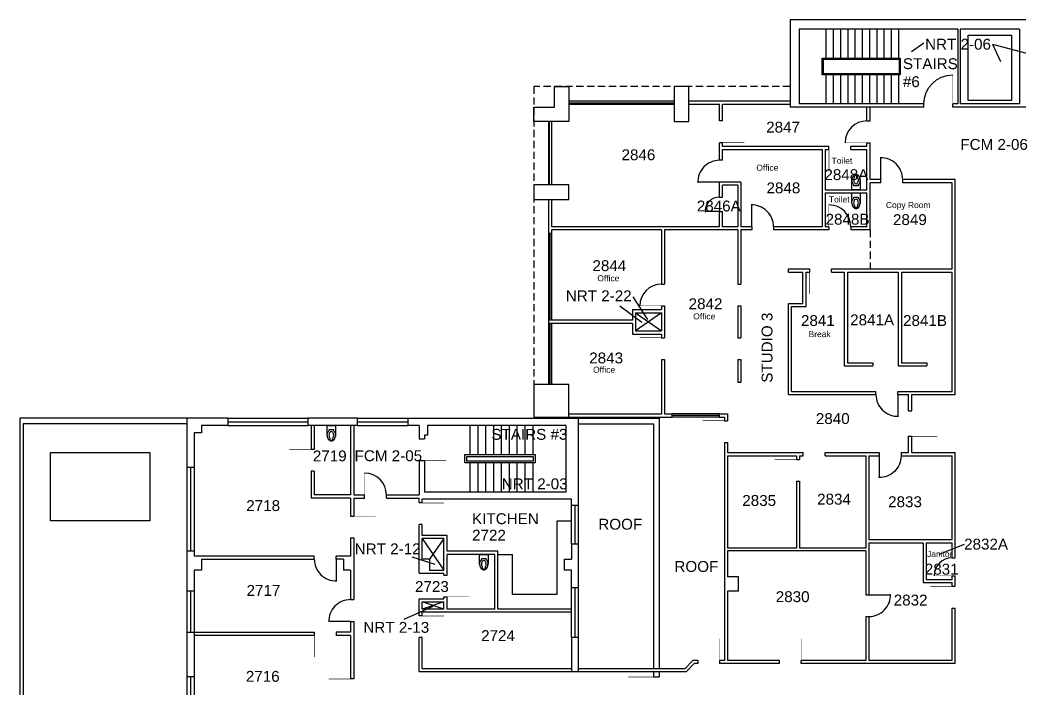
# Model space of a CAD drawing. Extents: x 1022 to 4599, y 252 to 3211.
# Drawn here: x 1415 to 3069, y 2106 to 3211 of the extents above; entities that cross this region are included whole.
import ezdxf
from ezdxf.enums import TextEntityAlignment as Align

# ---------------------------------------------------------------- set-up
doc = ezdxf.new("R2010")
doc.units = 0
doc.header["$LTSCALE"] = 96
doc.header["$MEASUREMENT"] = 0
doc.linetypes.add('HIDDEN2', pattern=[0.1875, 0.125, -0.0625])
doc.layers.get('0').update_dxf_attribs({"linetype": 'CONTINUOUS'})
for name, color, linetype in [('A-ANNO-RNUM', 4, 'CONTINUOUS'), ('A-ANNO-TEXT', 4, 'CONTINUOUS'), ('A-ANNO-TEXT-CTC', 181, 'CONTINUOUS'), ('A-DOOR', 2, 'CONTINUOUS'), ('A-FLOR-CASE', 3, 'CONTINUOUS'), ('A-FLOR-SHFT', 1, 'CONTINUOUS'), ('A-FLOR-STRS', 2, 'CONTINUOUS'), ('A-GLAZ', 2, 'CONTINUOUS'), ('A-ROOF', 1, 'CONTINUOUS'), ('A-WALL-ABOVE', 3, 'HIDDEN2'), ('A-WALL-FULL', 6, 'CONTINUOUS'), ('A-WALL-SILL', 1, 'CONTINUOUS'), ('DEF', 31, 'CONTINUOUS'), ('P-FIXT', 3, 'CONTINUOUS')]:
    doc.layers.add(name, color=color, linetype=linetype)
doc.styles.add('ARIAL', font='arial.ttf')

# ---------------------------------------------------------------- blocks, each defined once
blk = doc.blocks.new('DR')
at = {"layer": 'A-DOOR'}
blk.add_lwpolyline([(0, 0, 0.0278, 0.0278, 0), (0, 1, 0, 0, 0.414214), (-1, 0, 0, 0, 0.414214)], format="xyseb", dxfattribs=at)
blk = doc.blocks.new('DL')
at = {"layer": 'A-DOOR', "const_width": 0.0156}
blk.add_lwpolyline([(-1, 0), (0, 0)], dxfattribs=at)
at = {"layer": 'A-DOOR'}
blk.add_arc((0, 0), 1, 90, 180, dxfattribs=at)
blk = doc.blocks.new('P2477016')
for p, q in [((-3.603083, -23.831759), (-3.603083, -23.831759)), ((-2.504894, -21.068753), (-2.504894, -21.068753))]:
    blk.add_line(p, q)
for points in [[(-6.93083, -16.399601, -0.022673), (-7, -14.875), (-7, 0), (-3.020761, 0), (0, 0), (3.020761, 0), (7, 0), (7, -14.875)], [(-6.937926, -16.211212, -0.074934), (-6.387938, -12.562014, -0.085426), (-4.920528, -9.670474, -0.066386), (-3.550098, -8.264603), (-3.550098, -6.711212), (3.449902, -6.711212), (3.449902, -8.264603, -0.066386), (4.820333, -9.670474, -0.085426), (6.287743, -12.562014, -0.111314), (6.709134, -17.991061)], [(3.991504, -23.722377, -0.562484), (3.158962, -23.529526), (2.424162, -21.300368, -0.238976), (2.492058, -20.853364, 0.08035), (3.421006, -18.976205, 0.074934), (3.837731, -16.211212, 0.074934), (3.421006, -13.446218, 0.085426), (2.414145, -11.462194, 0.066386), (1.597345, -10.624271, 0.330534), (-1.69754, -10.624271, 0.066386), (-2.51434, -11.462194, 0.085426), (-3.521201, -13.446218, 0.074934), (-3.937926, -16.211212, 0.074934), (-3.521201, -18.976205, 0.08035), (-2.592253, -20.853364, -0.238976), (-2.524357, -21.300368), (-3.250575, -23.503493, -0.549653), (-4.069149, -23.710095)], [(0, -25.75, 0.143932), (2.498761, -25.015482, 0.107177), (4.949747, -22.564786, 0.077997), (6.431696, -19.212481, 0.065232), (7, -14.875)], [(-4.023967, -23.748064, 0.06085), (-2.498761, -25.015482, 0.143932), (0, -25.75)], [(-2.976493, -22.67201, 0.063273), (-1.687041, -23.754089, 0.143932), (0, -24.25)], [(0, -24.25, 0.143932), (1.687041, -23.754089, 0.059203), (2.902316, -22.750942)]]:
    blk.add_lwpolyline(points, format="xyb")
for centre, radius, start, end in [((5.443363, -16.211212), 12.38129, 180, 197.141641), ((2.746106, -17.043143), 9.558648, 197.141641, 216.672481), ((1.035634, -18.316811), 7.426057, 216.672481, 226.574161)]:
    blk.add_arc(centre, radius, start, end)
blk = doc.blocks.new('WC')
at = {"layer": 'P-FIXT', "rotation": 90}
blk.add_blockref('P2477016', (0, 0), dxfattribs=at)
blk = doc.blocks.new('90S1')
blk.add_line((-0.5, 0), (-0.5, 1))
blk.add_arc((-0.5, 0), 1, 0, 91.707)

msp = doc.modelspace()

# ---------------------------------------------------------------- linework, layer by layer
at = {"layer": 'A-ANNO-TEXT-CTC'}
for p, q in [((2909.8, 3172.6), (2889.5, 3158.4)), ((3023.3, 3170.8), (3036.9, 3142.4)), ((3023.3, 3170.8), (3096.1, 3151.6)), ((2453.2, 2715.7), (2429.2, 2752.8)), ((2407, 2737.9), (2443.3, 2711.2)), ((2976.8, 2343.1), (2934.5, 2326.7)), ((2062.9, 2323), (2100.9, 2310.5)), ((2050.4, 2219.6), (2098.6, 2241))]:
    msp.add_line(p, q, dxfattribs=at)
at = {"layer": 'A-ANNO-TEXT-CTC', "linetype": 'HIDDEN2'}
msp.add_line((2821, 2863.8), (2821, 2799), dxfattribs=at)
at = {"layer": 'A-FLOR-CASE'}
for p, q in [((2303, 2382), (2303, 2260.2)), ((2327, 2382), (2303, 2382)), ((2205.5, 2326.8), (2229.5, 2326.8)), ((2229.5, 2260.2), (2229.5, 2326.8)), ((2303, 2260.2), (2229.5, 2260.2))]:
    msp.add_line(p, q, dxfattribs=at)
at = {"layer": 'A-FLOR-SHFT'}
for p, q in [((2433.2, 2726.5), (2476, 2696.5)), ((2476, 2726.5), (2433.2, 2696.5))]:
    msp.add_line(p, q, dxfattribs=at)
msp.add_lwpolyline([(2983, 3186), (3055, 3186), (3055, 3078), (2983, 3078)], close=True, dxfattribs=at)
for points in [[(2080.2, 2352.8), (2116.2, 2300.8)], [(2116.2, 2352.8), (2092.2, 2318.8)], [(2116.2, 2248.2), (2080.2, 2236.2)], [(2116.2, 2236.2), (2080.2, 2248.2)]]:
    msp.add_lwpolyline(points, dxfattribs=at)
at = {"layer": 'A-FLOR-STRS'}
for p, q in [((2748, 3196), (2748, 3148)), ((2760, 3196), (2760, 3148)), ((2772, 3196), (2772, 3148)), ((2784, 3196), (2784, 3148)), ((2796, 3196), (2796, 3148)), ((2808, 3196), (2808, 3148)), ((2820, 3196), (2820, 3148)), ((2832, 3196), (2832, 3148)), ((2844, 3196), (2844, 3148)), ((2856, 3196), (2856, 3148)), ((2868, 3196), (2868, 3148)), ((2748, 3120.2), (2748, 3072.2)), ((2760, 3120.2), (2760, 3072.2)), ((2772, 3120.2), (2772, 3072.2)), ((2784, 3120.2), (2784, 3072.2)), ((2796, 3120.2), (2796, 3072.2)), ((2808, 3120.2), (2808, 3072.2)), ((2820, 3120.2), (2820, 3072.2)), ((2832, 3120.2), (2832, 3072.2)), ((2844, 3120.2), (2844, 3072.2)), ((2856, 3120.2), (2856, 3072.2)), ((2868, 3120.2), (2868, 3072.2)), ((2159, 2540), (2159, 2492)), ((2172, 2540), (2172, 2492)), ((2185, 2540), (2185, 2492)), ((2198, 2540), (2198, 2492)), ((2211, 2540), (2211, 2492)), ((2224, 2540), (2224, 2492)), ((2237, 2540), (2237, 2492)), ((2250, 2540), (2250, 2492)), ((2263, 2540), (2263, 2492)), ((2159, 2478), (2159, 2430)), ((2172, 2478), (2172, 2430)), ((2185, 2478), (2185, 2430)), ((2198, 2478), (2198, 2430)), ((2211, 2478), (2211, 2430)), ((2224, 2478), (2224, 2430)), ((2237, 2478), (2237, 2430)), ((2250, 2478), (2250, 2430)), ((2263, 2478), (2263, 2430))]:
    msp.add_line(p, q, dxfattribs=at)
for points in [[(2742, 3148), (2871, 3148), (2871, 3120), (2742, 3120)], [(2744, 3146), (2869, 3146), (2869, 3122), (2744, 3122)], [(2151, 2492), (2267, 2492), (2267, 2478), (2151, 2478)], [(2154, 2489), (2264, 2489), (2264, 2481), (2154, 2481)]]:
    msp.add_lwpolyline(points, close=True, dxfattribs=at)
at = {"layer": 'A-GLAZ'}
for p, q in [((2323, 3074), (2497, 3074)), ((2291, 2938), (2291, 3043)), ((2291.6, 2857.8), (2291.6, 2714.1)), ((2291.6, 2708.9), (2291.6, 2608)), ((2571.2, 2556.6), (2493.2, 2556.6)), ((1759, 2546), (1891, 2546)), ((1973, 2546), (2057, 2546)), ((1697, 2470.8), (1697, 2332)), ((2333, 2344), (2333, 2408)), ((1697, 2266), (1697, 2198)), ((2333, 2190), (2333, 2272)), ((1697, 2124), (1697, 2054))]:
    msp.add_line(p, q, dxfattribs=at)
at = {"layer": 'A-ROOF'}
for p, q in [((1691, 2552), (1415, 2552)), ((1415, 2552), (1415, 1446)), ((1691, 2543), (1420.2, 2543)), ((1420.2, 2543), (1420.2, 1446))]:
    msp.add_line(p, q, dxfattribs=at)
msp.add_lwpolyline([(1465.7, 2495.6), (1629.7, 2495.6), (1629.7, 2382.1), (1465.7, 2382.1)], close=True, dxfattribs=at)
at = {"layer": 'A-WALL-ABOVE'}
for p, q in [((2689, 3101), (2265, 3101)), ((2265, 3101), (2265, 2608))]:
    msp.add_line(p, q, dxfattribs=at)
at = {"layer": 'A-WALL-FULL'}
for p, q in [((3187, 3211), (2689, 3211)), ((2689, 3211), (2689, 3067)), ((2704, 3196), (2704, 3072.2)), ((2966, 3196), (2704, 3196)), ((2966, 3196), (2966, 3072.2)), ((3068, 3196), (2970, 3196)), ((2970, 3196), (2970, 3072.2)), ((3068, 3196), (3068, 3072.2)), ((2497, 3101), (2497, 3043)), ((2521, 3101), (2497, 3101)), ((2521, 3043), (2521, 3101)), ((2521, 3077), (2689, 3077)), ((2521, 3071.8), (2572, 3071.8)), ((2572, 3044), (2572, 3071.8)), ((2577.2, 3071.8), (2689, 3071.8)), ((2577.2, 3044), (2577.2, 3071.8)), ((2910, 3067), (2689, 3067)), ((2910, 3072.2), (2704, 3072.2)), ((2815.8, 3044), (2815.8, 3067)), ((2821, 3044), (2821, 3067)), ((2910, 3067), (2910, 3072.2)), ((2966, 3072.2), (2958, 3072.2)), ((2958, 3067), (2958, 3072.2)), ((3084, 3067), (2958, 3067)), ((3068, 3072.2), (2970, 3072.2)), ((2577.2, 3044), (2572, 3044)), ((2815.8, 3044), (2821, 3044)), ((2497, 3043), (2521, 3043)), ((2577.2, 3008), (2572, 3008)), ((2572, 2978.8), (2572, 3008)), ((2577.2, 3002), (2577.2, 3008)), ((2577.2, 3002), (2753, 3002)), ((2577.2, 2996.8), (2741.8, 2996.8)), ((2577.2, 2978.8), (2577.2, 2996.8)), ((2741.8, 2996.8), (2741.8, 2869)), ((2747, 2996.8), (2747, 2930)), ((2747, 2996.8), (2753, 2996.8)), ((2753, 2996.8), (2753, 3002)), ((2789, 3002), (2815.8, 3002)), ((2789, 2996.8), (2789, 3002)), ((2789, 2996.8), (2815.8, 2996.8)), ((2815.8, 3002), (2815.8, 3008)), ((2815.8, 3008), (2821, 3008)), ((2815.8, 2930), (2815.8, 2996.8)), ((2821, 2947), (2821, 3008)), ((2577.2, 2978.8), (2572, 2978.8)), ((2839, 2947), (2821, 2947)), ((2839, 2941.8), (2839, 2947)), ((2962, 2947), (2875, 2947)), ((2875, 2941.8), (2875, 2947)), ((2962, 2591.2), (2962, 2947)), ((2323, 2938), (2265, 2938)), ((2265, 2938), (2265, 2914)), ((2323, 2914), (2323, 2938)), ((2607.3, 2942.8), (2572, 2942.8)), ((2572, 2917.9), (2572, 2942.8)), ((2602.1, 2937.5), (2577.2, 2937.5)), ((2577.2, 2917.9), (2577.2, 2937.5)), ((2602.1, 2937.5), (2602.1, 2869)), ((2607.3, 2942.8), (2607.3, 2869)), ((2747, 2930), (2815.8, 2930)), ((2821, 2863.8), (2821, 2941.8)), ((2839, 2941.8), (2821, 2941.8)), ((2956.8, 2941.8), (2875, 2941.8)), ((2956.8, 2799), (2956.8, 2941.8)), ((2265, 2914), (2323, 2914)), ((2289, 2914), (2289, 2857.8)), ((2294.2, 2914), (2294.2, 2869)), ((2572, 2917.9), (2577.2, 2917.9)), ((2747, 2924.8), (2747, 2869)), ((2747, 2924.8), (2815.8, 2924.8)), ((2815.8, 2869), (2815.8, 2924.8)), ((2572, 2869), (2572, 2893.9)), ((2572, 2893.9), (2577.2, 2893.9)), ((2577.2, 2869), (2577.2, 2893.9)), ((2572, 2869), (2294.2, 2869)), ((2476, 2863.8), (2294.2, 2863.8)), ((2294.2, 2863.8), (2294.2, 2857.8)), ((2476, 2863.8), (2476, 2773.8)), ((2481.2, 2863.8), (2481.2, 2773.8)), ((2602.1, 2863.8), (2481.2, 2863.8)), ((2602.1, 2869), (2577.2, 2869)), ((2602.1, 2863.8), (2602.1, 2773.8)), ((2625.3, 2869), (2607.3, 2869)), ((2607.3, 2863.8), (2607.3, 2773.8)), ((2625.3, 2863.8), (2607.3, 2863.8)), ((2625.3, 2869), (2625.3, 2863.8)), ((2741.8, 2869), (2661.3, 2869)), ((2661.3, 2869), (2661.3, 2863.8)), ((2753, 2863.8), (2661.3, 2863.8)), ((2753, 2869), (2747, 2869)), ((2753, 2869), (2753, 2863.8)), ((2815.8, 2869), (2789, 2869)), ((2789, 2869), (2789, 2863.8)), ((2821, 2863.8), (2789, 2863.8)), ((2294.2, 2857.8), (2289, 2857.8)), ((2686, 2799), (2721.2, 2799)), ((2686, 2793.8), (2686, 2799)), ((2721.2, 2793.8), (2721.2, 2799)), ((2757.2, 2793.8), (2757.2, 2799)), ((2757.2, 2799), (2956.8, 2799)), ((2686, 2793.8), (2710, 2793.8)), ((2710, 2742), (2710, 2793.8)), ((2715.2, 2793.8), (2721.2, 2793.8)), ((2715.2, 2736.8), (2715.2, 2793.8)), ((2757.2, 2793.8), (2778.2, 2793.8)), ((2778.2, 2793.8), (2778.2, 2638.5)), ((2783.5, 2793.8), (2783.5, 2643.8)), ((2783.5, 2793.8), (2867.5, 2793.8)), ((2867.5, 2793.8), (2867.5, 2638.5)), ((2872.8, 2793.8), (2956.8, 2793.8)), ((2872.8, 2793.8), (2872.8, 2643.8)), ((2956.8, 2596.5), (2956.8, 2793.8)), ((2476, 2773.8), (2481.2, 2773.8)), ((2602.1, 2773.8), (2607.3, 2773.8)), ((2428, 2731.8), (2428, 2714.1)), ((2428, 2731.8), (2476, 2731.8)), ((2476, 2737.8), (2476, 2731.8)), ((2476, 2737.8), (2481.2, 2737.8)), ((2481.2, 2737.8), (2481.2, 2685.2)), ((2602.1, 2737.8), (2602.1, 2685.2)), ((2602.1, 2737.8), (2607.3, 2737.8)), ((2607.3, 2737.8), (2607.3, 2685.2)), ((2686, 2591.2), (2686, 2742)), ((2686, 2742), (2710, 2742)), ((2691.2, 2596.5), (2691.2, 2736.8)), ((2691.2, 2736.8), (2715.2, 2736.8)), ((2428, 2714.1), (2289, 2714.1)), ((2289, 2714.1), (2289, 2708.9)), ((2433.2, 2726.5), (2433.2, 2696.5)), ((2433.2, 2726.5), (2476, 2726.5)), ((2476, 2726.5), (2476, 2696.5)), ((2428, 2708.9), (2289, 2708.9)), ((2428, 2708.9), (2428, 2691.2)), ((2433.2, 2696.5), (2476, 2696.5)), ((2428, 2691.2), (2476, 2691.2)), ((2476, 2691.2), (2476, 2685.2)), ((2476, 2685.2), (2481.2, 2685.2)), ((2602.1, 2685.2), (2607.3, 2685.2)), ((2476, 2649.2), (2481.2, 2649.2)), ((2476, 2649.2), (2476, 2559.2)), ((2481.2, 2649.2), (2481.2, 2559.2)), ((2602.1, 2649.2), (2607.3, 2649.2)), ((2602.1, 2649.2), (2602.1, 2611)), ((2607.3, 2649.2), (2607.3, 2611)), ((2778.2, 2638.5), (2825.5, 2638.5)), ((2783.5, 2643.8), (2825.5, 2643.8)), ((2825.5, 2643.8), (2825.5, 2638.5)), ((2867.5, 2638.5), (2914.8, 2638.5)), ((2872.8, 2643.8), (2914.8, 2643.8)), ((2914.8, 2643.8), (2914.8, 2638.5)), ((2265, 2608), (2265, 2554)), ((2323, 2608), (2265, 2608)), ((2323, 2554), (2323, 2608)), ((2607.3, 2611), (2602.1, 2611)), ((2686, 2591.2), (2830.8, 2591.2)), ((2691.2, 2596.5), (2830.8, 2596.5)), ((2830.8, 2591.2), (2830.8, 2596.5)), ((2866.8, 2596.5), (2956.8, 2596.5)), ((2866.8, 2591.2), (2866.8, 2596.5)), ((2866.8, 2591.2), (2884.8, 2591.2)), ((2884.8, 2564.2), (2884.8, 2591.2)), ((2890, 2564.2), (2890, 2591.2)), ((2890, 2591.2), (2962, 2591.2)), ((2884.8, 2564.2), (2890, 2564.2)), ((1759, 2552), (1691, 2552)), ((1691, 2552), (1691, 2470.8)), ((1759, 2552), (1759, 2540)), ((1891, 2552), (1891, 2540)), ((1973, 2552), (1891, 2552)), ((1973, 2540), (1973, 2552)), ((2057, 2540), (2057, 2552)), ((2057, 2552), (2472, 2552)), ((2265, 2554), (2493.2, 2554)), ((2323, 2559.2), (2476, 2559.2)), ((2339, 2408), (2339, 2552)), ((2472, 2552), (2472, 2138.2)), ((2481.2, 2559.2), (2493.2, 2559.2)), ((2493.2, 2559.2), (2493.2, 2554)), ((2571.2, 2559.2), (2571.2, 2554)), ((2571.2, 2559.2), (2585.2, 2559.2)), ((2571.2, 2554), (2580, 2554)), ((2580, 2554), (2580, 2548)), ((2580, 2548), (2585.2, 2548)), ((2585.2, 2559.2), (2585.2, 2548)), ((1759, 2540), (1715, 2540)), ((1715, 2540), (1715, 2528)), ((1973, 2540), (1891, 2540)), ((1896.5, 2540), (1896.5, 2500.6)), ((1901.8, 2540), (1901.8, 2500.6)), ((1961.8, 2540), (1961.8, 2425.2)), ((1967, 2540), (1967, 2425.2)), ((2075, 2540), (2057, 2540)), ((2075, 2540), (2075, 2518)), ((2089, 2540), (2089, 2524)), ((2318, 2540), (2089, 2540)), ((2318, 2540), (2318, 2430)), ((2339, 2543), (2463, 2543)), ((2463, 2543), (2463, 2138.2)), ((1703, 2528), (1703, 2470.8)), ((1715, 2528), (1703, 2528)), ((2075, 2518), (2084, 2518)), ((2089, 2524), (2084, 2524)), ((2084, 2524), (2084, 2518)), ((2884.8, 2495.2), (2884.8, 2522.2)), ((2884.8, 2522.2), (2890, 2522.2)), ((2890, 2495.2), (2890, 2522.2)), ((1901.8, 2500.6), (1896.5, 2500.6)), ((2580, 2512), (2580, 2151.2)), ((2580, 2512), (2585.2, 2512)), ((2585.2, 2512), (2585.2, 2495.2)), ((2075, 2482), (2084, 2482)), ((2075, 2482), (2075, 2425.2)), ((2084, 2482), (2084, 2430)), ((2585.2, 2495.2), (2710.5, 2495.2)), ((2585.2, 2490), (2585.2, 2337)), ((2585.2, 2490), (2699.2, 2490)), ((2699.2, 2490), (2699.2, 2484)), ((2699.2, 2484), (2704.5, 2484)), ((2704.5, 2490), (2704.5, 2484)), ((2704.5, 2490), (2710.5, 2490)), ((2710.5, 2490), (2710.5, 2495.2)), ((2746.5, 2495.2), (2836.3, 2495.2)), ((2746.5, 2490), (2746.5, 2495.2)), ((2746.5, 2490), (2813.8, 2490)), ((2813.8, 2490), (2813.8, 2337)), ((2819, 2490), (2819, 2351.2)), ((2819, 2490), (2836.3, 2490)), ((2836.3, 2495.2), (2836.3, 2490)), ((2872.3, 2495.2), (2884.8, 2495.2)), ((2872.3, 2495.2), (2872.3, 2490)), ((2872.3, 2490), (2956.8, 2490)), ((2890, 2495.2), (2962, 2495.2)), ((2956.8, 2351.2), (2956.8, 2490)), ((2962, 2321.2), (2962, 2495.2)), ((1703, 2470.8), (1691, 2470.8)), ((1901.8, 2464.6), (1896.5, 2464.6)), ((1896.5, 2464.6), (1896.5, 2420)), ((1901.8, 2464.6), (1901.8, 2425.2)), ((2699.2, 2448), (2699.2, 2337)), ((2699.2, 2448), (2704.5, 2448)), ((2704.5, 2448), (2704.5, 2337)), ((1961.8, 2420), (1896.5, 2420)), ((1961.8, 2425.2), (1901.8, 2425.2)), ((1961.8, 2420), (1961.8, 2390)), ((1967, 2425.2), (1985, 2425.2)), ((1967, 2420), (1985, 2420)), ((1967, 2420), (1967, 2390)), ((1985, 2420), (1985, 2425.2)), ((2021, 2425.2), (2075, 2425.2)), ((2021, 2420), (2021, 2425.2)), ((2021, 2420), (2075, 2420)), ((2075, 2412), (2075, 2420)), ((2327, 2418), (2080.2, 2418)), ((2080.2, 2412), (2080.2, 2418)), ((2318, 2430), (2084, 2430)), ((2327, 2408), (2327, 2418)), ((2080.2, 2412), (2075, 2412)), ((2327, 2408), (2339, 2408)), ((1961.8, 2390), (1967, 2390)), ((2080.2, 2376), (2075, 2376)), ((2075, 2295.5), (2075, 2376)), ((2080.2, 2358), (2080.2, 2376)), ((1961.8, 2354), (1961.8, 2324)), ((1961.8, 2354), (1967, 2354)), ((1967, 2354), (1967, 2252)), ((2121.5, 2358), (2080.2, 2358)), ((2080.2, 2318.8), (2080.2, 2352.8)), ((2116.2, 2352.8), (2080.2, 2352.8)), ((2116.2, 2300.8), (2116.2, 2352.8)), ((2121.5, 2332), (2121.5, 2358)), ((2819, 2351.2), (2956.8, 2351.2)), ((2327, 2344), (2339, 2344)), ((2327, 2344), (2327, 2318.8)), ((2339, 2272), (2339, 2344)), ((2699.2, 2337), (2585.2, 2337)), ((2585.2, 2332.5), (2585.2, 2289.8)), ((2813.8, 2332.5), (2585.2, 2332.5)), ((2813.8, 2337), (2704.5, 2337)), ((2813.8, 2332.5), (2813.8, 2259.9)), ((2819, 2346), (2819, 2259.9)), ((2819, 2346), (2908.8, 2346)), ((2908.8, 2346), (2908.8, 2280)), ((2914, 2346), (2914, 2285.2)), ((2914, 2346), (2956.8, 2346)), ((2956.8, 2321.2), (2956.8, 2346)), ((1703, 2332), (1691, 2332)), ((1691, 2332), (1691, 2266)), ((1703, 2332), (1703, 2324)), ((1901.8, 2324), (1703, 2324)), ((1715, 2318.8), (1715, 2300.8)), ((1715, 2318.8), (1901.8, 2318.8)), ((1901.8, 2318.8), (1901.8, 2324)), ((1961.8, 2324), (1937.8, 2324)), ((1937.8, 2318.8), (1937.8, 2324)), ((1949.8, 2318.8), (1937.8, 2318.8)), ((1949.8, 2318.8), (1949.8, 2300.8)), ((2092.2, 2318.8), (2080.2, 2318.8)), ((2092.2, 2318.8), (2092.2, 2300.8)), ((2205.5, 2332), (2121.5, 2332)), ((2121.5, 2292.5), (2121.5, 2326.8)), ((2200.2, 2326.8), (2121.5, 2326.8)), ((2200.2, 2236.2), (2200.2, 2326.8)), ((2205.5, 2236.2), (2205.5, 2332)), ((2315, 2318.8), (2327, 2318.8)), ((2315, 2318.8), (2315, 2300.8)), ((2956.8, 2321.2), (2962, 2321.2)), ((1703, 2300.8), (1703, 2266)), ((1715, 2300.8), (1703, 2300.8)), ((1961.8, 2300.8), (1949.8, 2300.8)), ((1961.8, 2300.8), (1961.8, 2252)), ((2092.2, 2300.8), (2116.2, 2300.8)), ((2327, 2300.8), (2315, 2300.8)), ((2327, 2231), (2327, 2300.8)), ((2075, 2295.5), (2116.2, 2295.5)), ((2116.2, 2292.5), (2116.2, 2295.5)), ((2116.2, 2292.5), (2121.5, 2292.5)), ((2603.2, 2289.8), (2585.2, 2289.8)), ((2603.2, 2265.8), (2603.2, 2289.8)), ((2914, 2285.2), (2956.8, 2285.2)), ((2956.8, 2285.2), (2956.8, 2291.2)), ((2956.8, 2291.2), (2962, 2291.2)), ((2962, 2274), (2962, 2291.2)), ((1703, 2266), (1691, 2266)), ((2327, 2272), (2339, 2272)), ((2908.8, 2280), (2956.8, 2280)), ((2956.8, 2274), (2956.8, 2280)), ((2956.8, 2274), (2962, 2274)), ((1961.8, 2252), (1967, 2252)), ((2075, 2225), (2075, 2253.5)), ((2075, 2253.5), (2116.2, 2253.5)), ((2116.2, 2253.5), (2116.2, 2256.5)), ((2116.2, 2256.5), (2121.5, 2256.5)), ((2121.5, 2236.2), (2121.5, 2256.5)), ((2603.2, 2265.8), (2585.2, 2265.8)), ((2585.2, 2265.8), (2585.2, 2151.2)), ((2813.8, 2259.9), (2819, 2259.9)), ((2080.2, 2248.2), (2116.2, 2248.2)), ((2080.2, 2236.2), (2080.2, 2248.2)), ((2116.2, 2236.2), (2080.2, 2236.2)), ((2116.2, 2236.2), (2116.2, 2248.2)), ((2200.2, 2236.2), (2121.5, 2236.2)), ((2327, 2236.2), (2205.5, 2236.2)), ((2956.8, 2151.2), (2956.8, 2238)), ((2956.8, 2238), (2962, 2238)), ((2962, 2146), (2962, 2238)), ((2080.2, 2225), (2075, 2225)), ((2327, 2231), (2080.2, 2231)), ((2080.2, 2225), (2080.2, 2231)), ((2813.8, 2223.9), (2813.8, 2151.2)), ((2813.8, 2223.9), (2819, 2223.9)), ((2819, 2223.9), (2819, 2151.2)), ((1961.8, 2216), (1961.8, 2198)), ((1961.8, 2216), (1967, 2216)), ((1967, 2216), (1967, 2120.8)), ((1691, 2198), (1901.8, 2198)), ((1691, 2198), (1691, 2124)), ((1703, 2198), (1703, 2124)), ((1901.8, 2192.8), (1703, 2192.8)), ((1901.8, 2198), (1901.8, 2192.8)), ((1961.8, 2198), (1937.8, 2198)), ((1937.8, 2198), (1937.8, 2192.8)), ((1961.8, 2192.8), (1937.8, 2192.8)), ((1961.8, 2192.8), (1961.8, 2120.8)), ((2075, 2133), (2075, 2189)), ((2080.2, 2189), (2075, 2189)), ((2080.2, 2138.2), (2080.2, 2189)), ((2327, 2190), (2339, 2190)), ((2327, 2190), (2327, 2133)), ((2339, 2133), (2339, 2190)), ((2528, 2151.2), (2515, 2138.2)), ((2536, 2151.2), (2528, 2151.2)), ((2536, 2151.2), (2536, 2146)), ((2580, 2151.2), (2572, 2151.2)), ((2572, 2151.2), (2572, 2146)), ((2671.1, 2151.2), (2585.2, 2151.2)), ((2671.1, 2146), (2671.1, 2151.2)), ((2813.8, 2151.2), (2707.1, 2151.2)), ((2707.1, 2146), (2707.1, 2151.2)), ((2956.8, 2151.2), (2819, 2151.2)), ((2080.2, 2138.2), (2327, 2138.2)), ((2339, 2138.2), (2515, 2138.2)), ((2530.2, 2146), (2517.2, 2133)), ((2536, 2146), (2530.2, 2146)), ((2671.1, 2146), (2572, 2146)), ((2962, 2146), (2707.1, 2146)), ((1703, 2124), (1691, 2124)), ((1967, 2120.8), (1961.8, 2120.8)), ((2075, 2133), (2517.2, 2133)), ((2463, 2133), (2463, 2124)), ((2463, 2124), (2472, 2124)), ((2472, 2133), (2472, 2124))]:
    msp.add_line(p, q, dxfattribs=at)
msp.add_lwpolyline([(2323, 3101), (2323, 3043), (2265, 3043), (2265, 3067), (2299, 3067), (2299, 3101)], close=True, dxfattribs=at)
at = {"layer": 'A-WALL-SILL'}
for p, q in [((2323, 3077), (2497, 3077)), ((2323, 3071.8), (2497, 3071.8)), ((2289, 3043), (2289, 2938)), ((2294.2, 3043), (2294.2, 2938)), ((2289, 2857.8), (2289, 2714.1)), ((2294.2, 2857.8), (2294.2, 2714.1)), ((2289, 2708.9), (2289, 2608)), ((2294.2, 2708.9), (2294.2, 2608)), ((1759, 2552), (1891, 2552)), ((1973, 2552), (2057, 2552)), ((2571.2, 2559.2), (2493.2, 2559.2)), ((2571.2, 2554), (2493.2, 2554)), ((1759, 2540), (1891, 2540)), ((1973, 2540), (2057, 2540)), ((1691, 2470.8), (1691, 2332)), ((1703, 2470.8), (1703, 2332)), ((2327, 2344), (2327, 2408)), ((2339, 2344), (2339, 2408)), ((1691, 2266), (1691, 2198)), ((1703, 2266), (1703, 2198)), ((2327, 2190), (2327, 2272)), ((2339, 2190), (2339, 2272)), ((1691, 2124), (1691, 2054)), ((1703, 2124), (1703, 2054))]:
    msp.add_line(p, q, dxfattribs=at)

# ---------------------------------------------------------------- block references
at = {"layer": 'A-DOOR'}
for name, p, xscale, yscale, zscale, rotation in [('DL', (2958, 3072.2), -48, 48, 48, 90), ('DR', (2577.2, 3008), 36, 36, 36, 270), ('DR', (2753, 2996.8), 36, 36, 36, 180), ('90S1', (2572, 2960.8), 36, 36, 36, 90), ('90S1', (2572, 2905.9), 24, 24, 24, 90), ('DL', (2753, 2869), 36, 36, 36, 270), ('DR', (2721.2, 2793.8), 36, 36, 36, 180), ('DR', (2476, 2685.2), 36, 36, 36, 90), ('90S1', (2848.8, 2591.2), 36, 36, 36, 180), ('DR', (2890, 2522.2), 42, 42, 42, 270), ('DR', (2580, 2548), 36, 36, 36, 90), ('DR', (2084, 2482), 36, 36, 36, 270), ('DR', (1896.5, 2500.6), 36, 36, 36, 90), ('DR', (2699.2, 2484), 36, 36, 36, 90), ('DL', (1985, 2425.2), 36, 36, 36, 270), ('DR', (2080.2, 2412), -36, 36, 36, 270), ('DR', (1967, 2390), -36, 36, 36, 270), ('90S1', (1919.8, 2318.8), 36, 36, 36, 180), ('DR', (2121.5, 2256.5), 36, 36, 36, 270), ('DR', (2956.8, 2274), 36, 36, 36, 90), ('90S1', (1961.8, 2234), 36, 36, 36, 90), ('90S1', (2819, 2241.9), 36, 36, 36, 270), ('DR', (2080.2, 2225), -36, 36, 36, 270), ('DR', (1901.8, 2192.8), 36, 36, 36, 180), ('DR', (1961.8, 2120.8), 36, 36, 36, 90), ('DR', (2463, 2124), 42, 42, 42, 90)]:
    msp.add_blockref(name, p, dxfattribs=dict(at, xscale=xscale, yscale=yscale, zscale=zscale, rotation=rotation))
for name, p, xscale, yscale, zscale in [('DL', (2815.8, 3008), 36, 36, 36), ('90S1', (2857, 2947), 36, 36, 36), ('90S1', (2643.3, 2869), 36, 36, 36), ('DL', (2476, 2737.8), 36, 36, 36), ('90S1', (2854.3, 2490), 36, -36, 36), ('DL', (2956.8, 2291.2), 30, 30, 30), ('DR', (2572, 2151.2), 36, 36, 36), ('DR', (2707.1, 2151.2), 36, 36, 36)]:
    msp.add_blockref(name, p, dxfattribs=dict(at, xscale=xscale, yscale=yscale, zscale=zscale))
at = {"layer": 'P-FIXT'}
for p, rotation in [((2797.8, 2930), 90), ((2797.8, 2924.8), 270)]:
    msp.add_blockref('WC', p, dxfattribs=dict(at, rotation=rotation))
for p in [(1930, 2540), (2182.2, 2326.8)]:
    msp.add_blockref('P2477016', p, dxfattribs=at)

# ---------------------------------------------------------------- texts
at = {"layer": 'A-ANNO-RNUM', "style": 'ARIAL'}
for s, p in [('#6', (2875.3, 3099.9)), ('2722', (2162.7, 2349.5))]:
    msp.add_text(s, height=18, dxfattribs=at).set_placement(p)
for s, p in [('2847', (2677.1, 3033.7)), ('2846', (2437.9, 2988)), ('2844', (2389.8, 2804.5)), ('2842', (2548.9, 2741.5)), ('2841', (2734.7, 2713.7)), ('2841A', (2824.4, 2714.8)), ('2841B', (2911.9, 2713.7)), ('2843', (2384.5, 2651.8)), ('2840', (2759.3, 2551.5)), ('2719', (1927.3, 2489.7)), ('2718', (1817.2, 2407.5)), ('2835', (2637.6, 2416)), ('2834', (2761.4, 2418.1)), ('2833', (2878.8, 2413.9)), ('2723', (2096.3, 2273.6)), ('2717', (1817.7, 2267.3)), ('2830', (2693, 2256.8)), ('2832', (2888.1, 2251.2)), ('2724', (2205.7, 2192.5)), ('2716', (1816.5, 2125))]:
    msp.add_text(s, height=18, dxfattribs=at).set_placement(p, align=Align.MIDDLE)
at = {"layer": 'A-ANNO-TEXT', "style": 'ARIAL'}
for s, p in [('STAIRS', (2875.3, 3129.7)), ('STAIRS #3', (2194.7, 2516.4)), ('KITCHEN', (2162.7, 2376.8)), ('ROOF ', (2371.5, 2367.7)), ('ROOF', (2497.4, 2297.8))]:
    msp.add_text(s, height=18, dxfattribs=at).set_placement(p)
msp.add_text('STUDIO 3', height=18, rotation=90, dxfattribs=at).set_placement((2659.6, 2610.8))
at = {"layer": 'A-ANNO-TEXT-CTC', "style": 'ARIAL'}
for s, p in [('NRT 2-06', (2912, 3161.9)), ('FCM 2-06', (2970.3, 2996.1)), ('2846A', (2534.4, 2894.2)), ('NRT 2-22', (2317.7, 2745.6)), ('FCM 2-05', (1968.4, 2481)), ('NRT 2-03', (2211.8, 2434.5)), ('NRT 2-12', (1968.6, 2326.9)), ('NRT 2-13', (1982.9, 2197))]:
    msp.add_text(s, height=18, dxfattribs=at).set_placement(p)
for s, p in [('2848A', (2781.8, 2955.1)), ('2848', (2677.7, 2933.2)), ('2848B', (2783.8, 2881.3)), ('2849', (2886.9, 2880.7)), ('2832A', (3012.9, 2343.8)), ('2831', (2939.5, 2302.3))]:
    msp.add_text(s, height=18, dxfattribs=at).set_placement(p, align=Align.MIDDLE)
at = {"layer": 'DEF', "style": 'ARIAL'}
for s, p in [('Toilet', (2757.4, 2973.2)), ('Office', (2632.9, 2961.6)), ('Toilet', (2753, 2909.1)), ('Copy Room', (2847.2, 2899.8)), ('Office', (2369.9, 2778.7)), ('Office', (2528.5, 2715.6)), ('Break', (2719.3, 2686.2)), ('Office', (2362.9, 2627.3)), ('Janitor', (2915.3, 2322.3))]:
    msp.add_text(s, height=10, dxfattribs=at).set_placement(p)

doc.saveas('drawing.dxf')
